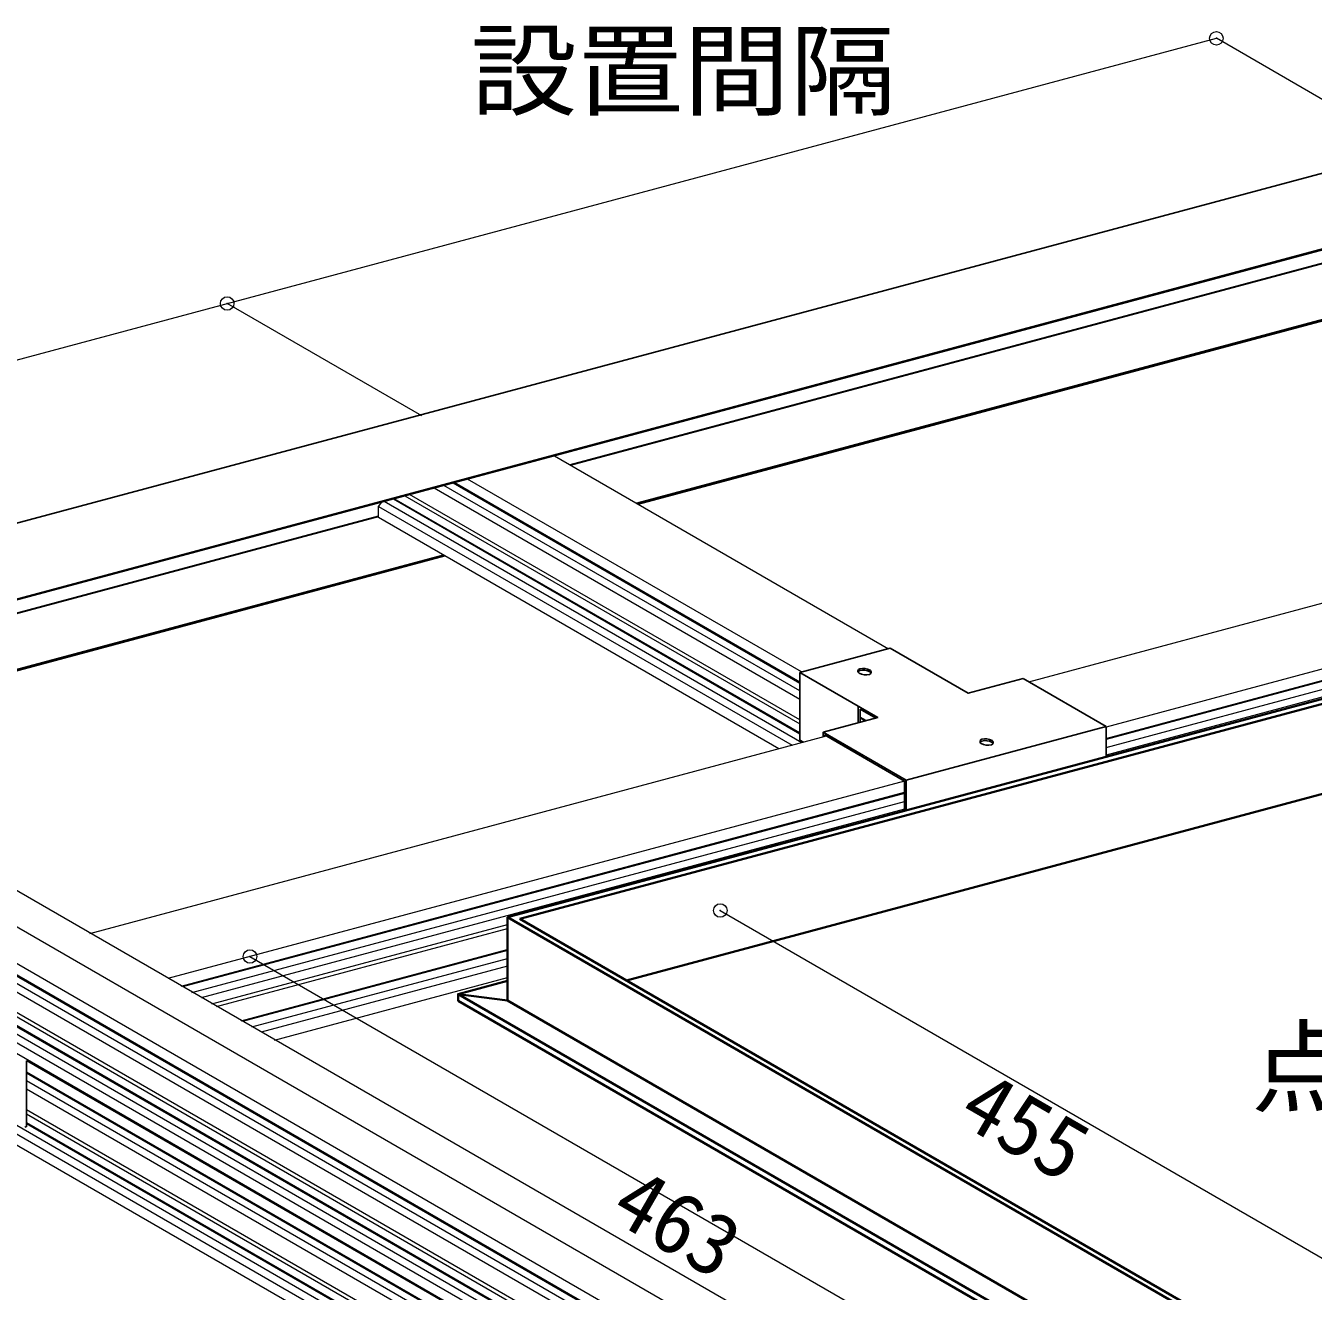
# Model space of a CAD drawing. Units: millimetres on the paper. Extents: x -195 to 195, y -135 to 132.
# Drawn here: x -161.99 to -123.85, y -59.56 to -22.09 of the extents above; entities that cross this region are included whole.
import ezdxf
from ezdxf.enums import TextEntityAlignment as Align

# ---------------------------------------------------------------- set-up
doc = ezdxf.new("R2010")
doc.units = ezdxf.units.MM
doc.header["$PDMODE"] = 32
doc.header["$PDSIZE"] = 0.4
for name, color, linetype, lineweight in [('0-2_野縁受け', 3, 'Continuous', 18), ('0-3_野縁', 2, 'Continuous', 25), ('0-5_寸法', 4, 'Continuous', 9), ('0-6_文字', 4, 'Continuous', 9), ('0-B_補強金具・金具・その他', 7, 'Continuous', 18), ('0-D_パネル', 6, 'Continuous', 35)]:
    doc.layers.add(name, color=color, linetype=linetype, lineweight=lineweight)
doc.styles.add('ＭＳ ゴシック', font='')
doc.styles.get('ＭＳ ゴシック').set_extended_font_data('MS Gothic')

msp = doc.modelspace()

# ---------------------------------------------------------------- linework, layer by layer
at = {"layer": '0-2_野縁受け'}
for p, q in [((-146.328, -34.824), (-136.433, -40.537)), ((-149.89, -35.779), (-139.061, -42.031)), ((-139.061, -41.789), (-149.603, -35.702)), ((-149.327, -35.628), (-139.061, -41.555)), ((-139.061, -41.531), (-149.298, -35.62)), ((-139.009, -41.227), (-148.904, -35.515)), ((-132.283, -41.518), (-109.893, -35.519)), ((-151.544, -36.324), (-151.446, -36.196)), ((-139.007, -43.32), (-151.378, -36.177)), ((-151.102, -36.103), (-139.061, -43.055)), ((-139.061, -43.031), (-151.073, -36.096)), ((-150.757, -36.011), (-139.061, -42.764)), ((-139.061, -42.647), (-150.619, -35.974)), ((-151.544, -36.657), (-151.544, -36.324)), ((-151.544, -36.324), (-139.293, -43.397)), ((-139.688, -43.502), (-151.544, -36.657)), ((-107.583, -36.852), (-129.99, -42.856)), ((-129.999, -43.192), (-107.554, -37.178)), ((-107.554, -37.213), (-129.99, -43.225)), ((-129.99, -43.458), (-107.554, -37.447)), ((-107.554, -37.678), (-129.99, -43.689)), ((-178.268, -38.447), (-116.896, -73.88)), ((-118.183, -74.225), (-179.556, -38.792)), ((-119.471, -74.57), (-180.844, -39.137)), ((-119.471, -74.904), (-180.844, -39.47)), ((-180.715, -39.569), (-119.343, -75.003)), ((-180.844, -39.97), (-119.471, -75.404)), ((-119.343, -75.236), (-180.715, -39.803)), ((-137.094, -42.666), (-137.277, -42.56)), ((-137.277, -42.585), (-137.123, -42.674)), ((-160.09, -48.969), (-138.27, -43.122)), ((-180.844, -44.174), (-124.541, -76.681)), ((-124.255, -76.604), (-180.677, -44.028)), ((-124.936, -76.786), (-180.844, -44.508)), ((-135.961, -44.456), (-157.78, -50.302)), ((-157.386, -50.53), (-135.961, -44.789)), ((-135.961, -44.825), (-157.344, -50.554)), ((-128.065, -71.059), (-173.189, -45.007)), ((-173.189, -45.123), (-128.065, -71.175)), ((-157.068, -50.714), (-135.961, -45.058)), ((-135.961, -45.289), (-156.794, -50.871)), ((-128.065, -71.442), (-173.189, -45.39)), ((-173.189, -45.415), (-128.065, -71.467)), ((-128.065, -71.7), (-173.189, -45.648)), ((-173.189, -45.89), (-128.065, -71.942)), ((-128.065, -72.275), (-173.189, -46.223)), ((-156.479, -51.054), (-147.721, -48.707)), ((-156.341, -51.133), (-147.721, -48.824)), ((-155.611, -51.554), (-147.73, -49.443)), ((-147.721, -49.476), (-155.569, -51.579)), ((-155.293, -51.738), (-147.721, -49.709)), ((-147.721, -49.94), (-155.02, -51.896)), ((-154.625, -52.124), (-147.721, -50.274)), ((-138.299, -66.404), (-161.965, -52.741)), ((-138.287, -66.744), (-161.965, -53.074)), ((-161.965, -53.099), (-138.287, -66.769)), ((-138.287, -67.002), (-161.965, -53.332)), ((-161.965, -53.574), (-138.287, -67.244)), ((-138.287, -67.861), (-161.965, -54.191)), ((-161.965, -54.307), (-138.287, -67.978)), ((-138.287, -68.244), (-161.965, -54.574)), ((-161.965, -54.599), (-138.287, -68.269))]:
    msp.add_line(p, q, dxfattribs=at)
at = {"layer": '0-3_野縁'}
for p, q in [((-122.244, -26.102), (-175.113, -40.268)), ((-119.593, -27.633), (-172.462, -41.799)), ((-119.56, -27.652), (-172.429, -41.818)), ((-122.244, -28.76), (-145.868, -35.09)), ((-122.244, -28.773), (-145.852, -35.099)), ((-120.323, -29.915), (-143.892, -36.231)), ((-120.277, -29.942), (-143.847, -36.257)), ((-151.544, -36.611), (-171.969, -42.084)), ((-151.544, -36.624), (-171.953, -42.093)), ((-149.623, -37.766), (-169.993, -43.224)), ((-149.577, -37.792), (-169.948, -43.251))]:
    msp.add_line(p, q, dxfattribs=at)
at = {"layer": '0-5_寸法'}
for p, q in [((-185.323, -38.166), (-126.724, -22.465)), ((-122.244, -25.051), (-126.724, -22.465)), ((-150.256, -33.645), (-156.023, -30.315)), ((-141.418, -48.289), (-117.492, -62.103)), ((-155.349, -49.651), (-128.618, -65.084))]:
    msp.add_line(p, q, dxfattribs=at)
for p in [(-126.724, -22.465), (-156.023, -30.315), (-141.418, -48.289), (-155.349, -49.651)]:
    msp.add_point(p, dxfattribs=at)
at = {"layer": '0-B_補強金具・金具・その他', "color": 2, "lineweight": 25}
for p, q in [((-139.061, -41.241), (-139.061, -43.241)), ((-132.45, -41.422), (-129.99, -42.842)), ((-137.329, -42.729), (-137.329, -42.241)), ((-137.277, -42.324), (-136.815, -42.591)), ((-137.277, -42.715), (-137.277, -42.324)), ((-138.374, -43.009), (-135.915, -44.429)), ((-138.374, -43.15), (-138.374, -43.009)), ((-135.961, -44.456), (-138.328, -43.089)), ((-138.328, -43.138), (-138.328, -43.089)), ((-135.915, -44.429), (-129.99, -42.842)), ((-129.99, -42.842), (-129.99, -43.738)), ((-139.061, -43.241), (-138.95, -43.305)), ((-135.961, -45.338), (-135.961, -44.436)), ((-135.915, -44.429), (-135.915, -45.326))]:
    msp.add_line(p, q, dxfattribs=at)
for points in [[(-139.061, -41.241), (-136.382, -40.523), (-134.073, -41.856), (-132.45, -41.422)], [(-139.061, -41.241), (-136.751, -42.574), (-138.374, -43.009)], [(-162.016, -54.701), (-161.965, -54.687), (-161.965, -52.741)]]:
    msp.add_lwpolyline(points, dxfattribs=at)
for centre, radius, start, end in [((-137.271, -41.199), 0.069, 105, 240), ((-137.271, -41.252), 0.069, 105, 157.2771), ((-137.184, -41.521), 0.402, 60, 105), ((-137.184, -41.574), 0.402, 60, 105), ((-137.018, -41.232), 0.069, 285, 60), ((-137.104, -40.91), 0.402, 240, 285), ((-137.018, -41.285), 0.069, 22.7229, 60), ((-133.656, -43.285), 0.069, 105, 240), ((-133.656, -43.339), 0.069, 105, 157.2771), ((-133.49, -42.997), 0.402, 240, 285), ((-133.57, -43.607), 0.402, 60, 105), ((-133.57, -43.661), 0.402, 60, 105), ((-133.403, -43.319), 0.069, 285, 60), ((-133.403, -43.372), 0.069, 22.7229, 60)]:
    msp.add_arc(centre, radius, start, end, dxfattribs=at)
at = {"layer": '0-D_パネル'}
for p, q in [((-147.721, -48.489), (-118.035, -40.535)), ((-118.055, -40.686), (-147.355, -48.537)), ((-144.2, -50.359), (-118.055, -43.353)), ((-147.721, -48.489), (-147.721, -50.956)), ((-122.033, -63.32), (-147.721, -48.489)), ((-147.355, -48.537), (-121.84, -63.268)), ((-149.186, -50.963), (-149.186, -50.763)), ((-125.724, -64.309), (-149.186, -50.763)), ((-149.186, -50.963), (-125.961, -64.372)), ((-147.721, -50.956), (-124.951, -64.102))]:
    msp.add_line(p, q, dxfattribs=at)
msp.add_lwpolyline([(-147.721, -50.956), (-149.186, -50.763), (-147.721, -50.37)], dxfattribs=at)

# ---------------------------------------------------------------- texts
at = {"layer": '0-5_寸法', "color": 7, "style": 'ＭＳ ゴシック', "width": 1.05}
msp.add_text('設置間隔', height=2.199, dxfattribs=at).set_placement((-148.81, -25.176), align=Align.BOTTOM_LEFT)
at = {"layer": '0-5_寸法', "color": 7, "style": 'ＭＳ ゴシック'}
for s, p in [('455', (-134.734, -55.001)), ('463', (-145.037, -57.864))]:
    msp.add_text(s, height=1.833, rotation=330, dxfattribs=at).set_placement(p, align=Align.BOTTOM_LEFT)
at = {"layer": '0-6_文字', "color": 7, "style": 'ＭＳ ゴシック', "width": 1.05}
msp.add_text('点検口外枠', height=2.199, dxfattribs=at).set_placement((-125.697, -54.683), align=Align.BOTTOM_LEFT)

doc.saveas('drawing.dxf')
